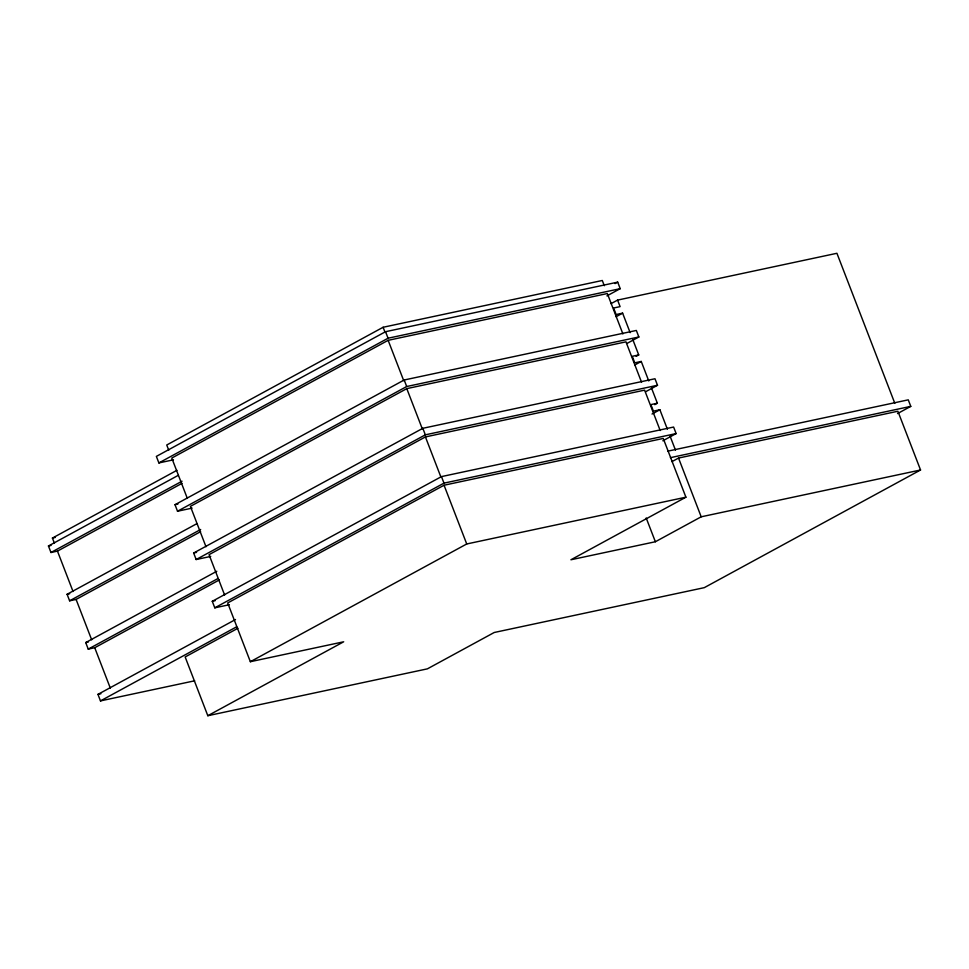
<?xml version="1.0" encoding="UTF-8"?>
<svg xmlns="http://www.w3.org/2000/svg" width="969" height="969" viewBox="0 0 969 969"><rect width="100%" height="100%" fill="white"/><g stroke="black" fill="none" stroke-linecap="round" stroke-linejoin="round"><path stroke-width="1.45" d="M604.305 285.71L602.294 280.489L383.106 327.268L166.741 445.001L168.751 450.222M606.921 295.908L620.221 288.677L617.701 282.149L385.541 331.701L156.36 456.399L158.88 462.928L173.463 459.815M158.88 462.928L388.06 338.217L620.221 288.677M622.91 333.93L607.333 293.546L388.145 340.325L171.779 458.058L187.356 498.441M54.434 543.294L52.423 538.061L176.952 470.304M181.99 483.361L57.462 551.119L50.969 552.5L48.45 545.983L178.187 475.379M50.969 552.5L182.039 481.193M192.104 508.119L177.521 511.232L175.001 504.704L404.182 379.993L636.342 330.453L638.862 336.982L626.895 343.486M177.521 511.232L406.701 386.522L638.862 336.982M641.551 382.234L625.962 341.851L406.786 388.63L190.408 506.363L205.997 546.746M615.049 283.59L617.701 282.149M200.631 531.654L76.091 599.423L69.611 600.804L67.091 594.276L196.828 523.684M611.027 303.66L617.58 300.099L836.925 253.284L894.823 403.322M69.611 600.804L200.668 529.486M616.066 316.718L622.619 313.157L630.141 332.646M210.733 556.424L196.162 559.525L193.643 553.008L422.823 428.298L654.983 378.746L657.503 385.274L645.524 391.791M196.162 559.525L425.343 434.827L657.503 385.274M660.192 430.527L644.603 390.144L425.427 436.922L209.05 554.656L224.626 595.039M219.273 579.959L94.732 647.728L88.24 649.109L85.72 642.58L216.79 571.262M88.24 649.109L217.989 578.517M636.112 356.35L638.728 354.933L632.818 339.61M634.707 365.022L641.248 361.449L648.77 380.95M229.374 604.717L214.791 607.829L212.272 601.301L441.464 476.603L673.612 427.05L676.132 433.579L662.832 440.81M214.791 607.829L443.984 483.131L676.132 433.579M671.977 461.619L678.53 458.058L897.888 411.244L920.55 469.989L701.193 516.804L655.371 541.744L570.923 559.767L685.907 497.194L663.244 438.448L444.056 485.227L227.691 602.96L250.353 661.706L343.68 641.793L207.814 715.716L185.152 656.97L237.914 628.263M194.672 680.795L100.473 700.902L97.954 694.373L235.503 619.53M100.473 700.902L236.702 626.773M654.753 404.654L657.37 403.225L651.459 387.915M652.028 414.029L659.889 409.754L667.411 429.255M250.353 661.706L466.731 543.972L685.907 497.194M897.536 413.581L910.775 406.374L908.256 399.846L667.871 451.142M920.55 469.989L704.306 587.65L494.226 632.491L427.39 668.852L207.814 715.716M622.619 313.157L616.127 314.537L613.607 308.009L620.099 306.628L617.58 300.099M638.728 354.933L632.248 356.313L634.768 362.842L641.248 361.449M175.001 504.704L177.921 504.074M657.37 403.225L650.889 404.618L653.397 411.135L659.889 409.754M52.423 538.061L55.366 537.432M48.45 545.983L51.042 545.426M193.643 553.008L196.55 552.378M670.391 457.671L910.775 406.374M67.091 594.276L69.683 593.731M212.272 601.301L215.191 600.683M85.72 642.58L88.324 642.023M97.954 694.373L100.897 693.743M670.1 436.207L675.478 450.137M678.53 458.058L701.193 516.804M646.19 517.967L655.371 541.744M385.541 331.701L388.06 338.217M404.182 379.993L406.701 386.522M422.823 428.298L425.343 434.827M441.464 476.603L443.984 483.131M383.106 327.268L385.129 332.488M388.145 340.325L403.734 380.708M406.786 388.63L422.363 429.001M425.427 436.922L441.004 477.305M444.056 485.227L466.731 543.972M57.462 551.119L73.038 591.502M76.091 599.423L91.68 639.806M94.732 647.728L110.321 688.111"/></g></svg>
